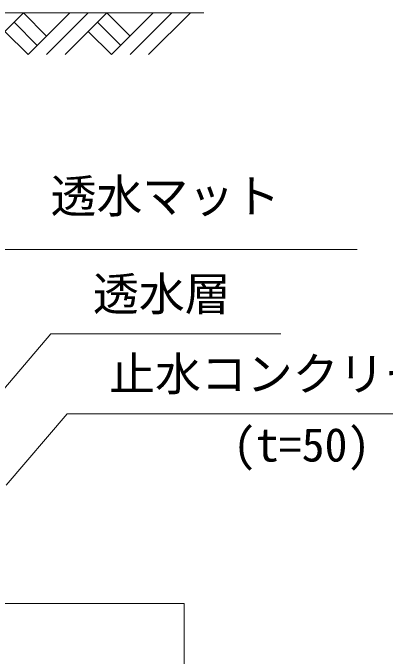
# Model space of a CAD drawing. Units: millimetres, scale not verified. Extents: x 0 to 252300, y 59400 to 118800.
# Drawn here: x 17187 to 20026, y 105243 to 110144 of the extents above; entities that cross this region are included whole.
import ezdxf
from ezdxf.enums import TextEntityAlignment as Align

# ---------------------------------------------------------------- set-up
doc = ezdxf.new("R2010")
doc.units = ezdxf.units.MM
doc.header["$LTSCALE"] = 300
for name, color, linetype, lineweight in [('D-DCR', 7, 'Continuous', 18), ('D-STR', 1, 'Continuous', 18), ('D-STR-HTXT', 7, 'Continuous', 18)]:
    doc.layers.add(name, color=color, linetype=linetype, lineweight=lineweight)
doc.styles.add('ＭＳ ゴシック', font='')
doc.styles.get('ＭＳ ゴシック').set_extended_font_data('MS Gothic')

msp = doc.modelspace()

# ---------------------------------------------------------------- linework, layer by layer
at = {"layer": 'D-DCR'}
for p, q in [((16949.3, 109826.2), (17267.5, 110144.4)), ((17267.5, 110144.4), (17444.2, 109967.6)), ((17302.8, 109826.2), (17621, 110144.4)), ((17444.2, 109826.2), (17762.4, 110144.4)), ((17585.7, 109826.2), (17903.9, 110144.4)), ((17903.9, 110144.4), (18080.6, 109967.6)), ((17939.2, 109826.2), (18257.4, 110144.4)), ((18080.6, 109826.2), (18398.8, 110144.4)), ((18222.1, 109826.2), (18540.3, 110144.4)), ((17196.8, 110073.6), (17373.5, 109896.9)), ((17833.1, 110073.6), (18009.9, 109896.9)), ((17126, 110002.9), (17302.8, 109826.2)), ((17762.4, 110002.9), (17939.2, 109826.2))]:
    msp.add_line(p, q, dxfattribs=at)
at = {"layer": 'D-STR'}
for p, q in [((15543.6, 110144.4), (18643.6, 110144.4)), ((15753.6, 105644.4), (18493.6, 105644.4)), ((18493.6, 105644.4), (18493.6, 105144.4))]:
    msp.add_line(p, q, dxfattribs=at)
at = {"layer": 'D-STR-HTXT'}
for p, q in [((15575.6, 108342.5), (19812.5, 108342.5)), ((16627, 106705.7), (17477.2, 107697.8)), ((17477.2, 107697.8), (19231.5, 107697.8)), ((17136.3, 106546.2), (17600.9, 107088.3)), ((17600.9, 107088.3), (21648.3, 107088.3))]:
    msp.add_line(p, q, dxfattribs=at)

# ---------------------------------------------------------------- texts
at = {"layer": 'D-STR-HTXT', "color": 1, "style": 'ＭＳ ゴシック'}
for s, p in [('透水マット', (17474.8, 108543.6)), ('透水層', (17797.2, 107797.8)), ('止水コンクリート', (17920.9, 107188.3)), ('(t=50)', (18865.6, 106648.2))]:
    msp.add_text(s, height=256.6, dxfattribs=at).set_placement(p, align=Align.BOTTOM_LEFT)

doc.saveas('drawing.dxf')
